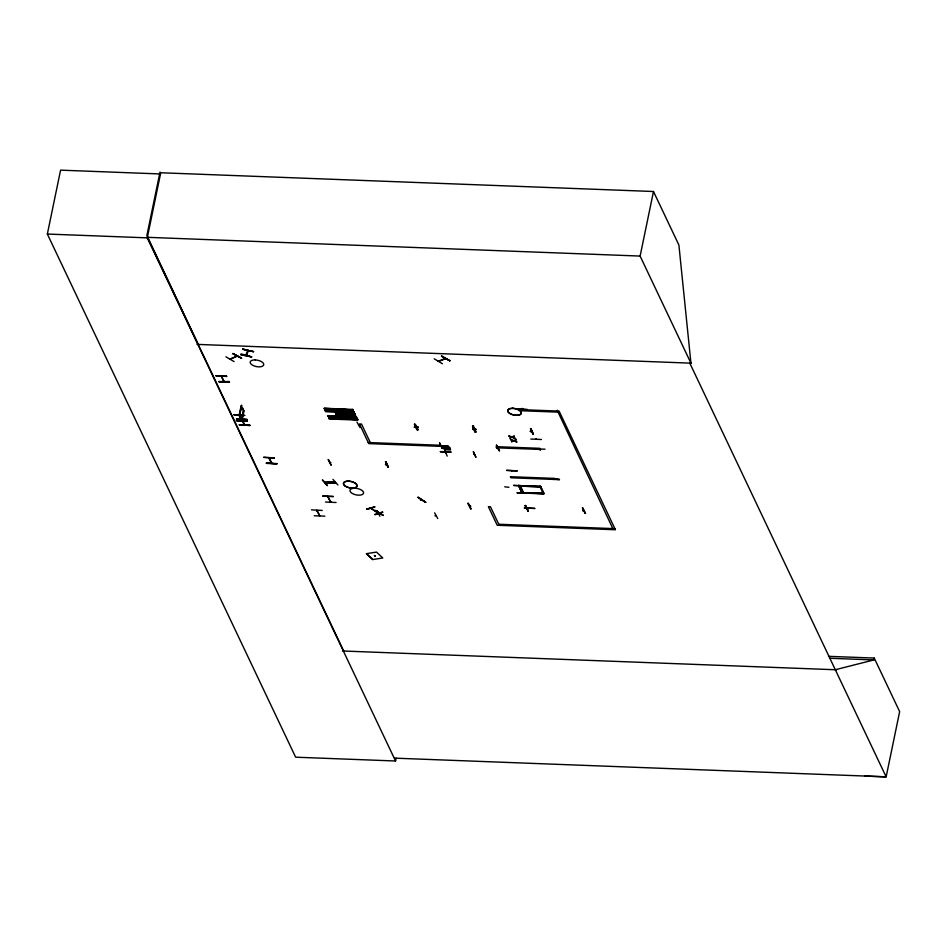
<?xml version="1.0" encoding="UTF-8"?>
<svg xmlns="http://www.w3.org/2000/svg" width="947" height="947" viewBox="0 0 947 947"><rect width="100%" height="100%" fill="white"/><g stroke="black" fill="none" stroke-linecap="round" stroke-linejoin="round"><path stroke-width="1.42" d="M325.685 483.444L335.605 482.816M446.132 453.293L446.357 453.542M473.95 454.347L474.577 454.584L473.985 454.311M246.469 354.379C245.391 358.558 247.285 348.603 248.232 351.195M518.672 485.361L523.075 492.712M218.804 381.605L229.482 382.304L218.745 381.594L229.458 381.546M249.996 425.452L239.26 424.801L249.996 425.523M255.311 359.919A6.925 3.255 11.7 0 1 263.503 365.353A6.925 3.255 11.7 0 1 252.068 364.915A6.925 3.255 11.7 0 1 255.311 359.919L255.299 359.742M348.614 481.112L348.614 481.159A6.937 3.267 11.7 0 1 356.83 486.616A6.937 3.267 11.7 0 1 345.371 486.178A6.901 3.255 11.7 0 1 348.626 481.171L348.614 480.958M519.406 485.633L540.595 486.438L518.447 485.586L519.323 485.539M540.737 486.853L519.465 486.071L540.737 486.888M266.474 463.403L277.08 463.841L266.367 463.059M325.448 502.028L336.055 502.49M440.438 451.849L451.044 452.252M541.447 439.491L530.841 439.053M548.846 479.146L559.452 479.584M559.334 479.3L548.739 478.803L559.44 479.644M247.203 420.598L236.442 420.527L247.214 420.563L247.226 421.356M247.226 421.344L236.442 420.527L247.131 420.953M513.712 485.385L524.354 486L513.688 485.444M524.413 508.03L535.019 508.456L524.378 507.876M512.872 408.133L512.86 408.323A6.901 3.255 11.7 0 0 509.628 413.354A6.901 3.255 11.7 0 0 521.051 413.792A6.901 3.255 11.7 0 0 512.872 408.37A6.937 3.267 11.7 0 0 509.616 413.342A6.937 3.267 11.7 0 0 521.075 413.78A6.937 3.267 11.7 0 0 512.872 408.335M242.74 349.254L253.571 351.692L242.811 349.064M253.583 351.645L242.74 349.218M396.13 758.156L395.55 760.997L295.642 757.198L47.35 234.051L60.584 170.152L160.493 173.964M160.007 172.094L146.892 235.448L198.195 344.412M395.55 760.997L147.259 237.851L160.741 172.756L653.489 191.507L678.904 245.06L690.943 363.163L689.795 363.127L886.143 776.848L864.753 776.102M221.645 376.172L221.882 376.776M221.87 376.847L222.012 376.184M246.374 354.19L246.113 355.48M234.027 414.964L244.669 415.484M246.717 354.699L246.504 355.681L248.327 350.745M248.173 351.266L248.221 350.603M241.248 405.34L239.106 415.331L241.58 420.788L243.77 410.3M240.053 414.893L239.307 414.301L239.307 415.769L241.828 405.861M241.615 405.352L239.425 415.84L239.165 415.212M243.983 410.809L241.947 420.799L239.354 414.395M239.65 415.295L241.509 420.705L243.403 410.288M242.018 420.693L241.935 419.272M366.453 553.664L372.704 559.547L382.777 557.972L376.515 552.089L366.453 553.664L372.704 559.547M444.877 447.221L449.636 447.398L450.606 449.955L446.096 449.778L444.747 447.304L449.636 447.398M473.488 426.446L476.14 432.116L475.039 432.069L472.636 426.008M473.654 426.008L472.458 426.493M521.939 408.465L522.27 409.53M515.949 439.704L513.594 440.533L510.362 439.515L513.108 440.757L511.451 441.811L513.771 440.994L517.05 442.024L514.257 440.769L516.151 440.13L516.056 439.171M522.306 408.477L522.448 409.921M530.722 430.352L530.557 431.583L530.64 430.412M519.654 485.515L523.028 492.925M530.344 431.311L531.267 431.323L531.456 430.388L531.598 431.583M531.551 430.423L531.397 431.382L530.533 431.323M520.246 485.539L523.691 492.985M539.814 486.285L543.199 493.742M543.838 493.328L540.441 486.225L544.04 493.861L521.975 493.02L518.577 485.551M557.203 410.229L612.827 528.58M689.818 363.198L690.979 363.234L640.113 256.069L653.489 191.507M835.313 669.742L873.844 659.941L874.235 658.07L828.507 656.33M370.857 508.385L378.232 513.227M371.816 508.669L371.129 508.219L378.563 513.12M377.604 512.777L378.646 513.144M240.834 354.604L251.701 356.924L240.834 354.628M241.023 353.894L251.701 356.889M517.204 470.825L506.538 470.363L517.204 470.943M517.192 492.795L527.881 493.245L517.192 492.819M522.555 492.629L543.862 493.34M244.669 415.354L233.885 414.656M263.763 457.401L274.37 457.851M322.726 496.027L333.344 496.429M437.703 445.848L448.18 446.073M448.31 446.286L437.703 445.99M516.612 409.045L527.242 409.459M534.522 448.914L544.987 449.174M216.117 375.852L226.7 376.255M236.608 419.095L247.214 419.462M311.48 509.853L322.217 510.445M522.874 492.795L544.052 493.6L521.986 492.985L518.542 485.491M234.098 361.6L225.895 356.794M447.197 456.134L444.865 450.594M442.438 363.766L434.235 358.83M221.243 376.267L223.835 381.736M223.563 381.168L224.096 381.31M241.663 419.533L244.255 424.883M316.736 510.492L319.53 515.428M375.355 510.504L383.251 515.381M327.792 496.488L330.763 501.91M330.16 501.389L330.669 501.472M445.741 451.731L442.817 446.274L445.646 451.293M540.015 449.28L540.299 449.896L539.648 449.257M553.462 478.602L554.232 479.016M324.679 482.248L334.824 481.81M324.904 482.437L334.847 481.94M241.532 419.284L241.781 419.852M329.828 462.302L330.882 462.562M358.889 425.037L359.931 424.86M445.717 358.688L438.568 361.411M417 427.026L418.266 427.275L417.142 427.251M379.084 513.463L380.007 513.44M440.935 445.717L442.036 445.717M473.772 429.405L472.66 429.358M474.802 429.228L475.986 429.275M435.857 515.843L434.922 515.807M497.708 448.097L496.465 447.824L540.394 449.411L539.885 448.322L496.11 446.664L496.666 447.801M469.605 506.112L470.529 506.1M526.97 508.302L528.142 508.35M583.743 510.682L582.618 510.634M322.359 480.117L327.449 485.657L322.773 480.046M331.119 465.048L328.585 459.615M356.924 422.078L360.049 427.559M417.757 429.867L415.2 424.268L418.254 429.82M377.249 510.729L379.889 516.257M468.28 503.331L470.943 509.001L467.83 503.342M470.86 508.906L468.22 503.354M525.135 505.568L528.166 511.108M366.572 509.143L374.846 506.988L366.619 509.107M366.939 509.297L374.787 506.858M380.445 512.848L379.475 512.789M421.687 500.04L420.527 500.099L421.403 499.827M325.129 410.596L354.214 412.194M356.498 417.307L327.816 416.171L356.782 417.84L356.321 416.869M356.474 416.929L327.816 415.615L328.029 416.325M357.575 419.545L328.846 418.408L329.142 419L357.824 420.089L357.54 418.953L328.68 418.029L357.777 419.71M354.865 413.875L335.439 412.892L354.58 413.65M336.244 414.419L336.445 415.035L355.575 415.769L336.149 414.443L355.267 415.117M352.758 409.4L353.219 410.335L324.359 408.903L353.148 409.897M353.799 411.602L354.178 412.146L325.117 410.513L354.06 412.229M354.048 412.146L325.555 411.483L354.225 412.537M414.372 427.121L415.461 426.967M380.209 513.724L379.274 513.665L380.138 513.724M497.518 448.085L496.595 447.813M531.468 431.595L530.533 431.536M470.742 506.373L469.688 506.314M583.624 510.67L582.736 510.622M230.985 358.949L230.003 359.008L237.105 356.131L230.334 359.197L231.009 358.889M375.651 510.421L383.286 515.499L375.308 510.587M224.202 381.748L221.586 376.231M244.101 424.434L244.504 424.41M244.8 424.978L242.112 419.497M269.575 458.312L268.794 457.839L269.398 457.922M271.813 463.379L269.35 457.922M327.84 496.488L330.349 501.874M539.636 449.375L540.358 449.861M241.592 358.179L232.713 353.539L241.296 358.238M233.009 353.503L241.592 358.155M449.742 360.783L441.48 356.119L450.05 360.724M330.681 482.792L329.592 482.343L330.041 482.899M439.562 442.959L442.273 448.594L439.692 443.03M382.517 511.984L374.704 514.458M382.848 512.244L375.012 514.718M525.159 505.532L528.225 511.179L525.218 505.52M525.656 505.591L528.296 511.179M418.207 497.258L425.748 502.253M420.61 500.075L421.32 499.862M316.736 510.374L317.008 510.942M442.829 446.203L443.113 446.818M445.244 358.475L438.201 361.269M417.213 427.014L418.077 427.073M473.701 429.192L472.766 429.358M386.281 464.385L385.689 464.669M386.412 464.669L385.488 464.634M325.425 483.195L335.427 482.579L325.508 483.207M337.925 484.994L332.977 479.407M472.719 429.086L473.547 429.157M385.547 464.361L386.423 464.456M525.325 508.172L526.307 508.279M640.113 256.069L147.365 237.318L343.725 651.039M47.35 234.051L147.259 237.851M197.047 344.377L690.943 363.163M557.546 412.111L522.247 410.773L521.738 409.684L559.097 411.105L615.396 529.752L497.211 525.254L488.392 506.669L490.451 506.74L499.27 525.325M352.911 409.412L324.075 408.275L353.018 409.992M324.276 408.713L353.172 409.956M335.569 413.188L354.758 414.04M336.268 414.679L355.539 415.508M327.899 416.325L356.735 417.473M328.68 418.029L357.516 419.166M239.26 424.801L249.901 425.215M368.253 442.521L438.852 445.208L439.361 446.297L368.762 443.61L359.434 423.936L361.494 424.019L370.313 442.604M314.274 515.76L324.868 516.162M498.749 524.247L614.887 528.663M829.56 658.248L873.844 659.941M342.565 650.991L836.473 669.789M394.875 758.156L886.143 776.848L899.65 711.623L874.235 658.07M511.842 471.002L511.723 470.967M529.74 507.852L529.373 508.042M520.684 408.82L523.36 408.926M414.81 424.303L417.378 429.879L414.81 424.28M414.395 426.931L415.544 427.168L414.502 427.168M474.897 429.417L476.057 429.5L475.145 429.488M536.061 438.721L535.907 439.254M496.571 447.836L497.53 447.872M499.069 450.63L496.394 445.185L499.566 450.784M440.284 451.565L450.89 452.003M263.609 457.271L274.358 458.017M331.024 465.107L328.053 459.52M266.332 463.154L276.986 463.604M328.1 496.938L327.97 496.879M525.064 505.58L525.727 505.603M525.325 508.421L526.058 508.208M585.104 513.215L582.429 507.77L585.589 513.369M434.649 512.848L437.703 518.506M475.832 457.247L473.287 451.589L475.903 457.117M241.449 419.497L239.934 415.188M242.456 408.264L243.13 410.075M330.231 482.236L330.846 482.721M504.739 486.805L508.894 487.291M528.059 508.302L527.053 508.492M441.562 356.001L449.778 360.831M425.392 502.336L417.852 497.246L425.748 502.312M317.103 510.397L319.755 515.855M271.529 462.763L271.446 463.367L268.865 457.898M530.427 428.636L532.96 434.188M472.577 426.41L475.157 431.986M496.559 445.126L499.128 450.701M414.324 424.197L416.893 429.725M582.535 507.687L585.163 513.274M385.393 461.686L387.962 467.214M519.134 485.515L522.862 493.056M527.23 409.625L516.624 409.187M521.773 409.459L522.401 409.921M333.332 496.607L322.726 496.169M242.621 407.991L243.095 409.08M335.712 413.259L354.888 414.265L354.699 413.508M325.283 410.903L325.579 411.483M355.125 488.072L355.137 488.202A6.937 3.267 11.7 0 0 351.893 493.233A6.937 3.267 11.7 0 0 363.352 493.659A6.937 3.267 11.7 0 0 355.137 488.226L355.149 488.013M215.975 375.663L226.688 376.421L215.987 375.675M236.478 418.87L247.203 419.628L236.466 418.917M374.479 555.498L375.284 556.244L374.479 555.498M473.003 426.458L475.631 432.069L473.05 426.505M446.191 447.694L446.617 449.079L449.695 448.902L448.902 447.919L446.191 447.694M514.233 436.082L511.877 436.91L508.646 435.904L511.392 437.135L509.735 438.189L512.055 437.372L515.334 438.402L512.54 437.159L514.233 436.082M554.137 478.365L510.374 476.708L510.883 477.785L554.658 479.454L554.137 478.365M530.853 428.719L533.433 434.294L530.853 428.695M385.867 461.793L388.448 467.368L385.879 461.769M345.383 486.154A6.901 3.255 11.7 0 0 356.806 486.592A6.901 3.255 11.7 0 0 348.626 481.171A6.937 3.267 11.7 0 0 345.371 486.178"/></g></svg>
